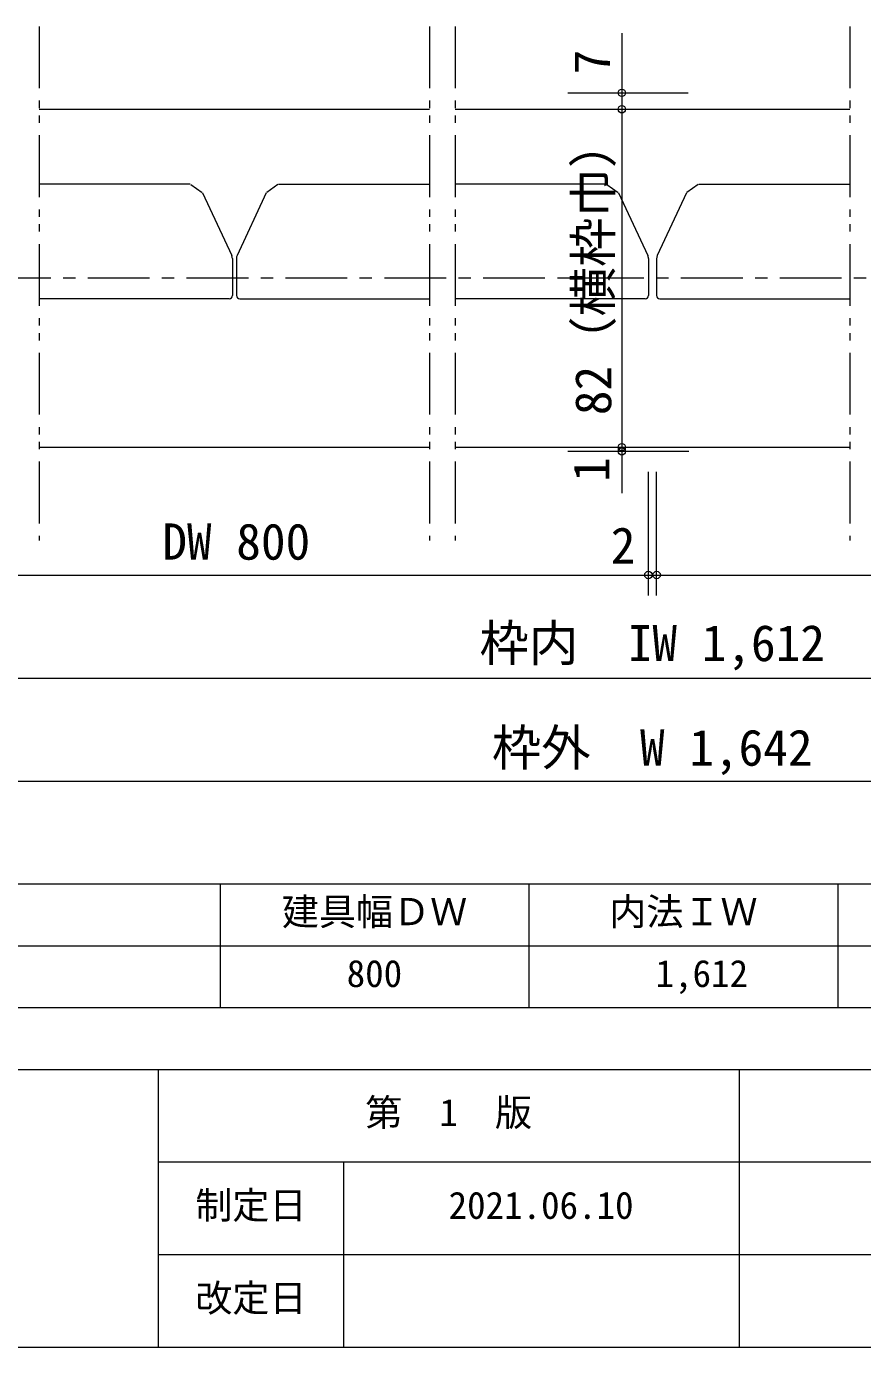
# Model space of a CAD drawing. Units: millimetres on the paper, enlarged 5 times, with parts at other scales. Extents: x -977 to 998, y -673 to 718.
# Drawn here: x -631 to -292, y -673 to -139 of the extents above; entities that cross this region are included whole.
import ezdxf
from ezdxf.enums import TextEntityAlignment as Align

# ---------------------------------------------------------------- set-up
doc = ezdxf.new("R2010")
doc.units = ezdxf.units.MM
doc.header["$LTSCALE"] = 5
doc.header["$PDMODE"] = 32
doc.header["$PDSIZE"] = 3
doc.linetypes.add('CHAIN1', pattern=[8, 5, -1, 1, -1])
doc.linetypes.add('DOUBLE_CHAIN1', pattern=[8.8, 5, -1, 0.6, -0.6, 0.6, -1])
doc.layers.add('0-0_0', color=7, linetype='Continuous', lineweight=18)
doc.layers.add('2-1_6', color=3, linetype='Continuous', lineweight=20)
doc.layers.add('3-1_四方枠', color=7, linetype='Continuous')
doc.styles.add('ＭＳ ゴシック', font='')
doc.styles.get('ＭＳ ゴシック').set_extended_font_data('MS Gothic')

msp = doc.modelspace()

# ---------------------------------------------------------------- linework, layer by layer
at = {"layer": '0-0_0'}
for p, q in [((-952.188, -485.367), (197.812, -485.367)), ((-552.188, -485.367), (-552.188, -535.367)), ((-427.188, -485.367), (-427.188, -535.367)), ((-302.188, -485.367), (-302.188, -535.367)), ((-952.188, -510.367), (197.812, -510.367)), ((-952.188, -535.367), (197.812, -535.367)), ((-977.188, -560.367), (997.812, -560.367)), ((-577.188, -560.367), (-577.188, -672.867)), ((-342.188, -560.367), (-342.188, -672.867)), ((997.812, -597.867), (-577.188, -597.867)), ((-502.188, -597.867), (-502.188, -672.867)), ((42.812, -635.367), (-577.188, -635.367)), ((997.812, -672.867), (-977.188, -672.867))]:
    msp.add_line(p, q, dxfattribs=at)
at = {"layer": '2-1_6', "color": 7, "linetype": 'DOUBLE_CHAIN1'}
for p, q in [((-625.313, -138.592), (-625.313, -346.521)), ((-467.396, -138.592), (-467.396, -346.521)), ((-456.979, -138.592), (-456.979, -346.521)), ((-297.396, -138.592), (-297.396, -346.521))]:
    msp.add_line(p, q, dxfattribs=at)
at = {"layer": '2-1_6', "color": 4, "lineweight": 9}
for p, q in [((-389.622, -141.26), (-389.622, -327.376)), ((-411.514, -165.437), (-362.782, -165.437)), ((-411.514, -172.103), (-362.782, -172.103)), ((-362.497, -310.437), (-411.514, -310.437)), ((-378.854, -368.77), (-378.854, -318.77)), ((-375.521, -368.77), (-375.521, -318.77)), ((-738.39, -360.437), (-14.613, -360.437)), ((-747.188, -402.103), (-7.188, -402.103)), ((-747.188, -443.77), (-7.188, -443.77))]:
    msp.add_line(p, q, dxfattribs=at)
at = {"layer": '2-1_6', "color": 7, "lineweight": 18}
for p, q in [((-625.313, -172.103), (-467.396, -172.103)), ((-456.979, -172.103), (-297.396, -172.103)), ((-625.313, -308.77), (-467.396, -308.77)), ((-456.979, -308.77), (-297.396, -308.77))]:
    msp.add_line(p, q, dxfattribs=at)
at = {"layer": '2-1_6', "color": 1, "lineweight": 18}
for p, q in [((-564.23, -202.437), (-625.313, -202.437)), ((-563.943, -202.527), (-559.421, -205.693)), ((-528.766, -202.527), (-533.287, -205.693)), ((-528.479, -202.437), (-467.396, -202.437)), ((-395.896, -202.437), (-456.979, -202.437)), ((-395.61, -202.527), (-391.088, -205.693)), ((-358.766, -202.527), (-363.287, -205.693)), ((-358.479, -202.437), (-297.396, -202.437)), ((-559.255, -205.891), (-547.469, -231.167)), ((-533.454, -205.891), (-545.24, -231.167)), ((-390.922, -205.891), (-379.135, -231.167)), ((-363.454, -205.891), (-375.24, -231.167)), ((-547.188, -232.435), (-547.188, -247.437)), ((-545.521, -232.435), (-545.521, -247.437)), ((-378.854, -232.435), (-378.854, -247.437)), ((-375.521, -232.435), (-375.521, -247.437)), ((-548.521, -248.77), (-625.313, -248.77)), ((-544.188, -248.77), (-467.396, -248.77)), ((-380.188, -248.77), (-456.979, -248.77)), ((-374.188, -248.77), (-297.396, -248.77))]:
    msp.add_line(p, q, dxfattribs=at)
at = {"layer": '2-1_6', "color": 4, "linetype": 'CHAIN1', "lineweight": 9}
msp.add_line((19.303, -240.437), (-769.284, -240.437), dxfattribs=at)
at = {"layer": '2-1_6', "color": 1, "lineweight": 18}
for centre, radius, start, end in [((-550.188, -232.435), 3, 0, 25), ((-542.521, -232.435), 3, 155, 180), ((-381.854, -232.435), 3, 0, 25), ((-372.521, -232.435), 3, 155, 180), ((-548.521, -247.437), 1.333, 270, 0), ((-544.188, -247.437), 1.333, 180, 270), ((-380.188, -247.437), 1.333, 270, 0), ((-374.188, -247.437), 1.333, 180, 270)]:
    msp.add_arc(centre, radius, start, end, dxfattribs=at)
at = {"layer": '2-1_6', "color": 4}
for p in [(-389.622, -165.437), (-389.622, -172.103), (-389.622, -308.77), (-389.622, -310.437), (-378.854, -360.437), (-375.521, -360.437)]:
    msp.add_point(p, dxfattribs=at)

# ---------------------------------------------------------------- texts
at = {"layer": '0-0_0', "style": 'ＭＳ ゴシック'}
for s, p in [('建具幅ＤＷ', (-527.188, -505.367)), ('内法ＩＷ', (-394.688, -505.367)), ('800', (-500.938, -530.367)), ('1,612', (-375.938, -530.367)), ('第\u30001\u3000版', (-493.438, -586.617)), ('制定日', (-562.188, -624.117)), ('改定日', (-562.188, -661.617))]:
    msp.add_text(s, height=11, dxfattribs=at).set_placement(p, align=Align.BOTTOM_LEFT)
at = {"layer": '2-1_6', "color": 7, "style": 'ＭＳ ゴシック'}
for s, p in [('7', (-389.961, -157.945)), ('82（横枠巾）', (-389.496, -295.809)), ('1', (-390.213, -322.744))]:
    msp.add_text(s, height=14.66, rotation=90, dxfattribs=at).set_placement(p, align=Align.BOTTOM_LEFT)
for s, p in [('DW 800', (-575.521, -358.633)), ('2', (-394.059, -360.185)), ('枠内\u3000IW 1,612', (-447.188, -399.672)), ('枠外  W 1,642', (-442.188, -441.966))]:
    msp.add_text(s, height=14.66, dxfattribs=at).set_placement(p, align=Align.BOTTOM_LEFT)
at = {"layer": '3-1_四方枠', "style": 'ＭＳ ゴシック'}
msp.add_text('2021.06.10', height=11, dxfattribs=at).set_placement((-459.688, -624.117), align=Align.BOTTOM_LEFT)

doc.saveas('drawing.dxf')
